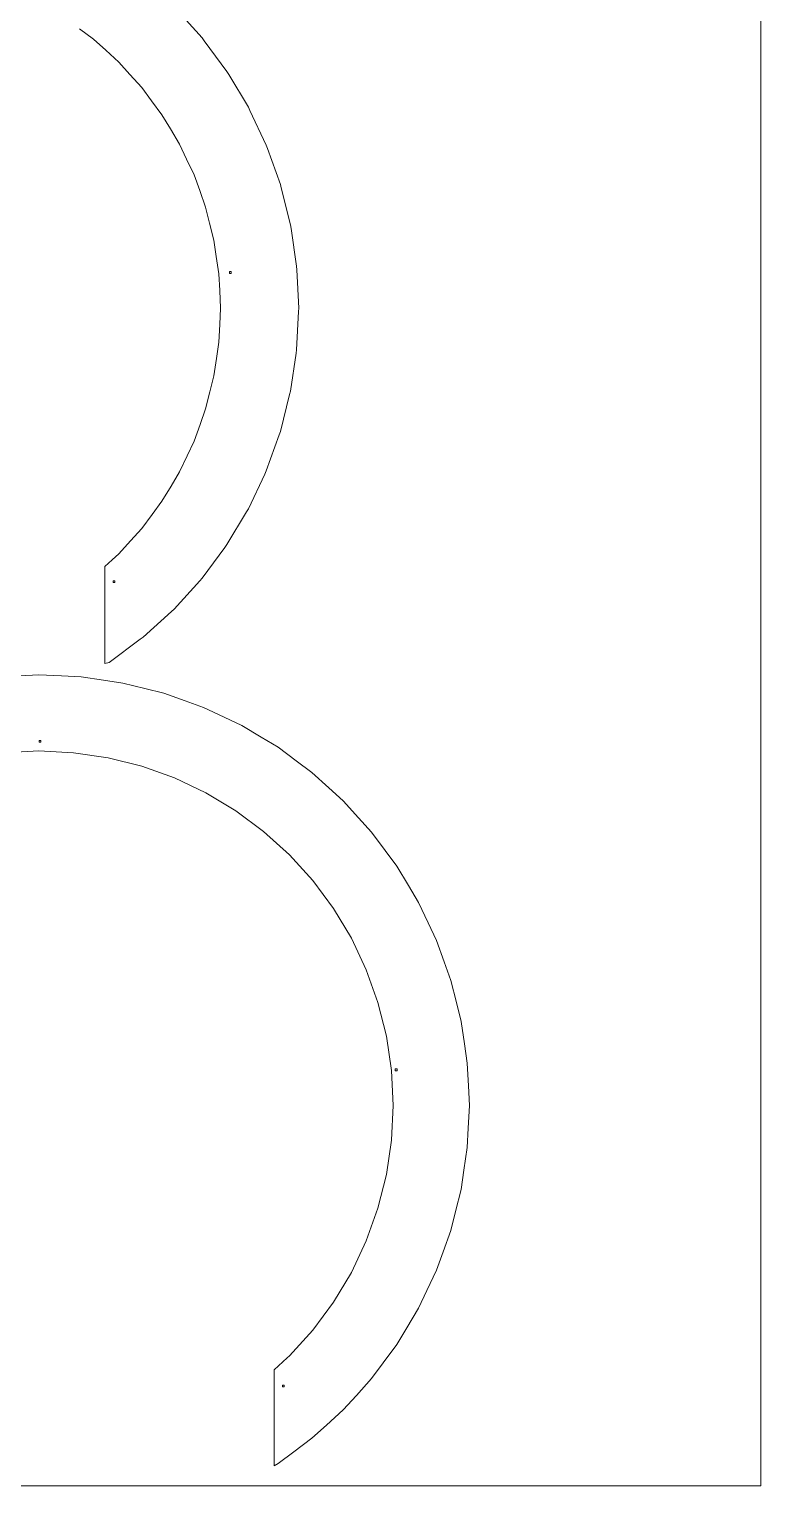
# Model space of a CAD drawing. Header units: centimetres. Extents: x -214 to 137, y -175 to 4.
# Drawn here: x -7.75 to 16.97, y -175.16 to -125.96 of the extents above; entities that cross this region are included whole.
import ezdxf

# ---------------------------------------------------------------- set-up
doc = ezdxf.new("R2010")
doc.units = ezdxf.units.CM
doc.header["$MEASUREMENT"] = 0
doc.layers.add('layer 1', color=7, linetype='Continuous')

msp = doc.modelspace()

# ---------------------------------------------------------------- linework, layer by layer
at = {"layer": 'layer 1', "color": 5, "lineweight": 9}
for points in [[(16.97057, -175.16373), (16.97057, -175.16373), (16.97057, -75.16373), (16.97057, -75.16373)], [(-1.90965, -126.25465), (-1.90965, -126.25465), (-2.77703, -125.29764), (-2.77703, -125.29764)], [(-6.05628, -125.94614), (-6.05628, -125.94614), (-5.57783, -126.30098), (-5.57783, -126.30098)], [(-5.57783, -126.30098), (-5.57783, -126.30098), (-5.16521, -126.67496), (-5.16521, -126.67496)], [(-1.83819, -126.351), (-1.83819, -126.351), (-1.90965, -126.25465), (-1.90965, -126.25465)], [(-1.06879, -127.38843), (-1.06879, -127.38843), (-1.83819, -126.351), (-1.83819, -126.351)], [(-5.16521, -126.67496), (-5.16521, -126.67496), (-4.72385, -127.07499), (-4.72385, -127.07499)], [(-4.72385, -127.07499), (-4.72385, -127.07499), (-4.34987, -127.48762), (-4.34987, -127.48762)], [(-1.00712, -127.49133), (-1.00712, -127.49133), (-1.06879, -127.38843), (-1.06879, -127.38843)], [(-4.34987, -127.48762), (-4.34987, -127.48762), (-3.94985, -127.92898), (-3.94985, -127.92898)], [(-3.94985, -127.92898), (-3.94985, -127.92898), (-3.61812, -128.37628), (-3.61812, -128.37628)], [(-0.34311, -128.59916), (-0.34311, -128.59916), (-1.00712, -127.49133), (-1.00712, -127.49133)], [(-3.61812, -128.37628), (-3.61812, -128.37628), (-3.26328, -128.85473), (-3.26328, -128.85473)], [(-3.26328, -128.85473), (-3.26328, -128.85473), (-2.97699, -129.33238), (-2.97699, -129.33238)], [(-0.29182, -128.70761), (-0.29182, -128.70761), (-0.34311, -128.59916), (-0.34311, -128.59916)], [(0.26041, -129.8752), (0.26041, -129.8752), (-0.29182, -128.70761), (-0.29182, -128.70761)], [(-2.97699, -129.33238), (-2.97699, -129.33238), (-2.67075, -129.84331), (-2.67075, -129.84331)], [(-2.67075, -129.84331), (-2.67075, -129.84331), (-2.43266, -130.34672), (-2.43266, -130.34672)], [(0.30082, -129.98815), (0.30082, -129.98815), (0.26041, -129.8752), (0.26041, -129.8752)], [(-2.43266, -130.34672), (-2.43266, -130.34672), (-2.17797, -130.8852), (-2.17797, -130.8852)], [(0.73594, -131.20425), (0.73594, -131.20425), (0.30082, -129.98815), (0.30082, -129.98815)], [(-2.17797, -130.8852), (-2.17797, -130.8852), (-1.99037, -131.40953), (-1.99037, -131.40953)], [(0.76509, -131.32061), (0.76509, -131.32061), (0.73594, -131.20425), (0.73594, -131.20425)], [(1.07892, -132.57351), (1.07892, -132.57351), (0.76509, -131.32061), (0.76509, -131.32061)], [(-1.99037, -131.40953), (-1.99037, -131.40953), (-1.7897, -131.97039), (-1.7897, -131.97039)], [(-1.7897, -131.97039), (-1.7897, -131.97039), (-1.65439, -132.51058), (-1.65439, -132.51058)], [(-1.65439, -132.51058), (-1.65439, -132.51058), (-1.50966, -133.0884), (-1.50966, -133.0884)], [(1.09652, -132.69217), (1.09652, -132.69217), (1.07892, -132.57351), (1.07892, -132.57351)], [(1.28603, -133.96979), (1.28603, -133.96979), (1.09652, -132.69217), (1.09652, -132.69217)], [(-1.50966, -133.0884), (-1.50966, -133.0884), (-1.42795, -133.63925), (-1.42795, -133.63925)], [(-1.42795, -133.63925), (-1.42795, -133.63925), (-1.34054, -134.22848), (-1.34054, -134.22848)], [(-1.34054, -134.22848), (-1.34054, -134.22848), (-1.31322, -134.78469), (-1.31322, -134.78469)], [(-0.92832, -134.15163), (-0.92832, -134.15163), (-0.98547, -134.15163), (-0.98547, -134.15163)], [(-0.98547, -134.15163), (-0.98547, -134.15163), (-0.98547, -134.20878), (-0.98547, -134.20878)], [(-0.98547, -134.20878), (-0.98547, -134.20878), (-0.92832, -134.20878), (-0.92832, -134.20878)], [(-0.92832, -134.20878), (-0.92832, -134.20878), (-0.92832, -134.15163), (-0.92832, -134.15163)], [(1.29191, -134.08961), (1.29191, -134.08961), (1.28603, -133.96979), (1.28603, -133.96979)], [(1.35528, -135.37964), (1.35528, -135.37964), (1.29191, -134.08961), (1.29191, -134.08961)], [(-1.31322, -134.78469), (-1.31322, -134.78469), (-1.284, -135.37964), (-1.284, -135.37964)], [(-1.284, -135.37964), (-1.284, -135.37964), (-1.31133, -135.93585), (-1.31133, -135.93585)], [(1.28602, -136.78951), (1.28602, -136.78951), (1.34939, -135.49946), (1.34939, -135.49946)], [(1.34939, -135.49946), (1.34939, -135.49946), (1.35528, -135.37964), (1.35528, -135.37964)], [(-1.31133, -135.93585), (-1.31133, -135.93585), (-1.34055, -136.5308), (-1.34055, -136.5308)], [(-1.34055, -136.5308), (-1.34055, -136.5308), (-1.42227, -137.08165), (-1.42227, -137.08165)], [(-1.42227, -137.08165), (-1.42227, -137.08165), (-1.50968, -137.67088), (-1.50968, -137.67088)], [(1.07889, -138.18578), (1.07889, -138.18578), (1.26841, -136.90817), (1.26841, -136.90817)], [(1.26841, -136.90817), (1.26841, -136.90817), (1.28602, -136.78951), (1.28602, -136.78951)], [(-1.50968, -137.67088), (-1.50968, -137.67088), (-1.64499, -138.21107), (-1.64499, -138.21107)], [(-1.64499, -138.21107), (-1.64499, -138.21107), (-1.78972, -138.78889), (-1.78972, -138.78889)], [(1.04974, -138.30215), (1.04974, -138.30215), (1.07889, -138.18578), (1.07889, -138.18578)], [(0.73591, -139.55504), (0.73591, -139.55504), (1.04974, -138.30215), (1.04974, -138.30215)], [(-1.78972, -138.78889), (-1.78972, -138.78889), (-1.97733, -139.31322), (-1.97733, -139.31322)], [(-1.97733, -139.31322), (-1.97733, -139.31322), (-2.17801, -139.87407), (-2.17801, -139.87407)], [(0.26037, -140.88409), (0.26037, -140.88409), (0.6955, -139.66799), (0.6955, -139.66799)], [(0.6955, -139.66799), (0.6955, -139.66799), (0.73591, -139.55504), (0.73591, -139.55504)], [(-2.17801, -139.87407), (-2.17801, -139.87407), (-2.41611, -140.37748), (-2.41611, -140.37748)], [(-2.41611, -140.37748), (-2.41611, -140.37748), (-2.67079, -140.91596), (-2.67079, -140.91596)], [(-2.67079, -140.91596), (-2.67079, -140.91596), (-2.95709, -141.39361), (-2.95709, -141.39361)], [(-0.34316, -142.16011), (-0.34316, -142.16011), (0.20908, -140.99253), (0.20908, -140.99253)], [(0.20908, -140.99253), (0.20908, -140.99253), (0.26037, -140.88409), (0.26037, -140.88409)], [(-2.95709, -141.39361), (-2.95709, -141.39361), (-3.26333, -141.90453), (-3.26333, -141.90453)], [(-3.26333, -141.90453), (-3.26333, -141.90453), (-3.59506, -142.35182), (-3.59506, -142.35182)], [(-0.40483, -142.26301), (-0.40483, -142.26301), (-0.34316, -142.16011), (-0.34316, -142.16011)], [(-3.59506, -142.35182), (-3.59506, -142.35182), (-3.9499, -142.83028), (-3.9499, -142.83028)], [(-1.06885, -143.37084), (-1.06885, -143.37084), (-0.40483, -142.26301), (-0.40483, -142.26301)], [(-3.9499, -142.83028), (-3.9499, -142.83028), (-4.32388, -143.2429), (-4.32388, -143.2429)], [(-4.32388, -143.2429), (-4.32388, -143.2429), (-4.72391, -143.68426), (-4.72391, -143.68426)], [(-1.90972, -144.50462), (-1.90972, -144.50462), (-1.14031, -143.4672), (-1.14031, -143.4672)], [(-1.14031, -143.4672), (-1.14031, -143.4672), (-1.06885, -143.37084), (-1.06885, -143.37084)], [(-5.19707, -144.1131), (-5.19707, -144.1131), (-5.19708, -144.42385), (-5.19708, -144.42385)], [(-4.95051, -143.88964), (-4.95051, -143.88964), (-5.19707, -144.1131), (-5.19707, -144.1131)], [(-4.72391, -143.68426), (-4.72391, -143.68426), (-4.95051, -143.88964), (-4.95051, -143.88964)], [(-5.19708, -144.42385), (-5.19708, -144.42385), (-5.19708, -144.61363), (-5.19708, -144.61363)], [(-5.19708, -144.61363), (-5.19708, -144.61363), (-5.19707, -145.98541), (-5.19707, -145.98541)], [(-4.85894, -144.59458), (-4.85894, -144.59458), (-4.91609, -144.59458), (-4.91609, -144.59458)], [(-4.91609, -144.59458), (-4.91609, -144.59458), (-4.91609, -144.65173), (-4.91609, -144.65173)], [(-4.91609, -144.65173), (-4.91609, -144.65173), (-4.85894, -144.65173), (-4.85894, -144.65173)], [(-4.85894, -144.65173), (-4.85894, -144.65173), (-4.85894, -144.59458), (-4.85894, -144.59458)], [(-2.85767, -145.55052), (-2.85767, -145.55052), (-1.99028, -144.5935), (-1.99028, -144.5935)], [(-1.99028, -144.5935), (-1.99028, -144.5935), (-1.90972, -144.50462), (-1.90972, -144.50462)], [(-3.90356, -146.49846), (-3.90356, -146.49846), (-2.94655, -145.63108), (-2.94655, -145.63108)], [(-2.94655, -145.63108), (-2.94655, -145.63108), (-2.85767, -145.55052), (-2.85767, -145.55052)], [(-5.19707, -145.98541), (-5.19707, -145.98541), (-5.19707, -147.21523), (-5.19707, -147.21523)], [(-5.05321, -147.34884), (-5.05321, -147.34884), (-3.99991, -146.56992), (-3.99991, -146.56992)], [(-3.99991, -146.56992), (-3.99991, -146.56992), (-3.90356, -146.49846), (-3.90356, -146.49846)], [(-5.19707, -147.21523), (-5.19707, -147.21523), (-5.19707, -147.38856), (-5.19707, -147.38856)], [(-5.19707, -147.38856), (-5.19707, -147.38856), (-5.05321, -147.34884), (-5.05321, -147.34884)], [(-7.42289, -147.76698), (-7.42289, -147.76698), (-8.08233, -147.79938), (-8.08233, -147.79938)], [(-6.65671, -147.80463), (-6.65671, -147.80463), (-7.42289, -147.76698), (-7.42289, -147.76698)], [(-5.99722, -147.83703), (-5.99722, -147.83703), (-6.65671, -147.80463), (-6.65671, -147.80463)], [(-5.23847, -147.94958), (-5.23847, -147.94958), (-5.99722, -147.83703), (-5.99722, -147.83703)], [(-4.58538, -148.04646), (-4.58538, -148.04646), (-5.23847, -147.94958), (-5.23847, -147.94958)], [(-3.84131, -148.23285), (-3.84131, -148.23285), (-4.58538, -148.04646), (-4.58538, -148.04646)], [(-3.20087, -148.39328), (-3.20087, -148.39328), (-3.84131, -148.23285), (-3.84131, -148.23285)], [(-2.47865, -148.6517), (-2.47865, -148.6517), (-3.20087, -148.39328), (-3.20087, -148.39328)], [(-1.85701, -148.87412), (-1.85701, -148.87412), (-2.47865, -148.6517), (-2.47865, -148.6517)], [(-1.1636, -149.20209), (-1.1636, -149.20209), (-1.85701, -148.87412), (-1.85701, -148.87412)], [(-0.56676, -149.48438), (-0.56676, -149.48438), (-1.1636, -149.20209), (-1.1636, -149.20209)], [(0.09116, -149.87873), (0.09116, -149.87873), (-0.56676, -149.48438), (-0.56676, -149.48438)], [(-7.35786, -149.98617), (-7.35786, -149.98617), (-7.41501, -149.98617), (-7.41501, -149.98617)], [(-7.41501, -149.98617), (-7.41501, -149.98617), (-7.41501, -150.04332), (-7.41501, -150.04332)], [(-7.41501, -150.04332), (-7.41501, -150.04332), (-7.35786, -150.04332), (-7.35786, -150.04332)], [(-7.35786, -150.04332), (-7.35786, -150.04332), (-7.35786, -149.98617), (-7.35786, -149.98617)], [(0.65746, -150.21816), (0.65746, -150.21816), (0.09116, -149.87873), (0.09116, -149.87873)], [(-8.59616, -150.39876), (-8.59616, -150.39876), (-7.42289, -150.34112), (-7.42289, -150.34112)], [(-7.42289, -150.34112), (-7.42289, -150.34112), (-6.24954, -150.39877), (-6.24954, -150.39877)], [(-6.24954, -150.39877), (-6.24954, -150.39877), (-5.08758, -150.57114), (-5.08758, -150.57114)], [(1.27357, -150.6751), (1.27357, -150.6751), (0.65746, -150.21816), (0.65746, -150.21816)], [(-5.08758, -150.57114), (-5.08758, -150.57114), (-3.94812, -150.85657), (-3.94812, -150.85657)], [(-3.94812, -150.85657), (-3.94812, -150.85657), (-2.8421, -151.25231), (-2.8421, -151.25231)], [(1.80388, -151.0684), (1.80388, -151.0684), (1.27357, -150.6751), (1.27357, -150.6751)], [(-2.8421, -151.25231), (-2.8421, -151.25231), (-1.78021, -151.75455), (-1.78021, -151.75455)], [(2.37222, -151.58353), (2.37222, -151.58353), (1.80388, -151.0684), (1.80388, -151.0684)], [(-1.78021, -151.75455), (-1.78021, -151.75455), (-0.77266, -152.35846), (-0.77266, -152.35846)], [(2.86142, -152.02692), (2.86142, -152.02692), (2.37222, -151.58353), (2.37222, -151.58353)], [(3.37654, -152.59527), (3.37654, -152.59527), (2.86142, -152.02692), (2.86142, -152.02692)], [(-0.77266, -152.35846), (-0.77266, -152.35846), (0.17085, -153.05822), (0.17085, -153.05822)], [(3.81993, -153.08448), (3.81993, -153.08448), (3.37654, -152.59527), (3.37654, -152.59527)], [(0.17085, -153.05822), (0.17085, -153.05822), (1.04122, -153.8471), (1.04122, -153.8471)], [(4.27686, -153.70059), (4.27686, -153.70059), (3.81993, -153.08448), (3.81993, -153.08448)], [(1.04122, -153.8471), (1.04122, -153.8471), (1.83009, -154.71748), (1.83009, -154.71748)], [(4.67016, -154.23089), (4.67016, -154.23089), (4.27686, -153.70059), (4.27686, -153.70059)], [(5.0645, -154.88882), (5.0645, -154.88882), (4.67016, -154.23089), (4.67016, -154.23089)], [(1.83009, -154.71748), (1.83009, -154.71748), (2.52984, -155.661), (2.52984, -155.661)], [(5.40392, -155.45512), (5.40392, -155.45512), (5.0645, -154.88882), (5.0645, -154.88882)], [(5.73188, -156.14853), (5.73188, -156.14853), (5.40392, -155.45512), (5.40392, -155.45512)], [(2.52984, -155.661), (2.52984, -155.661), (3.13373, -156.66855), (3.13373, -156.66855)], [(6.01417, -156.74538), (6.01417, -156.74538), (5.73188, -156.14853), (5.73188, -156.14853)], [(3.13373, -156.66855), (3.13373, -156.66855), (3.63597, -157.73045), (3.63597, -157.73045)], [(6.27257, -157.4676), (6.27257, -157.4676), (6.01417, -156.74538), (6.01417, -156.74538)], [(3.63597, -157.73045), (3.63597, -157.73045), (4.0317, -158.83646), (4.0317, -158.83646)], [(6.495, -158.08924), (6.495, -158.08924), (6.27257, -157.4676), (6.27257, -157.4676)], [(6.68138, -158.83331), (6.68138, -158.83331), (6.495, -158.08924), (6.495, -158.08924)], [(4.0317, -158.83646), (4.0317, -158.83646), (4.31712, -159.97594), (4.31712, -159.97594)], [(6.8418, -159.47376), (6.8418, -159.47376), (6.68138, -158.83331), (6.68138, -158.83331)], [(6.95434, -160.23251), (6.95434, -160.23251), (6.8418, -159.47376), (6.8418, -159.47376)], [(4.31712, -159.97594), (4.31712, -159.97594), (4.48948, -161.1379), (4.48948, -161.1379)], [(7.05121, -160.8856), (7.05121, -160.8856), (6.95434, -160.23251), (6.95434, -160.23251)], [(7.08885, -161.65174), (7.08885, -161.65174), (7.05121, -160.8856), (7.05121, -160.8856)], [(4.48948, -161.1379), (4.48948, -161.1379), (4.54711, -162.31117), (4.54711, -162.31117)], [(4.67733, -161.08316), (4.67733, -161.08316), (4.62018, -161.08316), (4.62018, -161.08316)], [(4.62018, -161.08316), (4.62018, -161.08316), (4.62018, -161.14031), (4.62018, -161.14031)], [(4.62018, -161.14031), (4.62018, -161.14031), (4.67733, -161.14031), (4.67733, -161.14031)], [(4.67733, -161.14031), (4.67733, -161.14031), (4.67733, -161.08316), (4.67733, -161.08316)], [(7.12124, -162.31117), (7.12124, -162.31117), (7.08885, -161.65174), (7.08885, -161.65174)], [(4.54711, -162.31117), (4.54711, -162.31117), (4.48947, -163.48443), (4.48947, -163.48443)], [(7.0836, -163.0773), (7.0836, -163.0773), (7.12124, -162.31117), (7.12124, -162.31117)], [(7.0512, -163.73675), (7.0512, -163.73675), (7.0836, -163.0773), (7.0836, -163.0773)], [(4.48947, -163.48443), (4.48947, -163.48443), (4.3171, -164.64639), (4.3171, -164.64639)], [(6.93865, -164.4955), (6.93865, -164.4955), (7.0512, -163.73675), (7.0512, -163.73675)], [(4.3171, -164.64639), (4.3171, -164.64639), (4.03167, -165.78586), (4.03167, -165.78586)], [(6.84177, -165.14858), (6.84177, -165.14858), (6.93865, -164.4955), (6.93865, -164.4955)], [(6.65539, -165.89265), (6.65539, -165.89265), (6.84177, -165.14858), (6.84177, -165.14858)], [(4.03167, -165.78586), (4.03167, -165.78586), (3.63594, -166.89188), (3.63594, -166.89188)], [(6.49497, -166.5331), (6.49497, -166.5331), (6.65539, -165.89265), (6.65539, -165.89265)], [(6.23655, -167.25532), (6.23655, -167.25532), (6.49497, -166.5331), (6.49497, -166.5331)], [(3.63594, -166.89188), (3.63594, -166.89188), (3.13369, -167.95377), (3.13369, -167.95377)], [(6.01412, -167.87696), (6.01412, -167.87696), (6.23655, -167.25532), (6.23655, -167.25532)], [(3.13369, -167.95377), (3.13369, -167.95377), (2.52979, -168.96132), (2.52979, -168.96132)], [(5.68616, -168.57037), (5.68616, -168.57037), (6.01412, -167.87696), (6.01412, -167.87696)], [(5.40387, -169.16721), (5.40387, -169.16721), (5.68616, -168.57037), (5.68616, -168.57037)], [(2.52979, -168.96132), (2.52979, -168.96132), (1.83003, -169.90483), (1.83003, -169.90483)], [(5.00953, -169.82514), (5.00953, -169.82514), (5.40387, -169.16721), (5.40387, -169.16721)], [(1.83003, -169.90483), (1.83003, -169.90483), (1.04116, -170.77521), (1.04116, -170.77521)], [(4.6701, -170.39144), (4.6701, -170.39144), (5.00953, -169.82514), (5.00953, -169.82514)], [(4.21316, -171.00754), (4.21316, -171.00754), (4.6701, -170.39144), (4.6701, -170.39144)], [(0.96818, -170.84136), (0.96818, -170.84136), (0.52141, -171.24629), (0.52141, -171.24629)], [(1.04116, -170.77521), (1.04116, -170.77521), (0.96818, -170.84136), (0.96818, -170.84136)], [(3.81986, -171.53784), (3.81986, -171.53784), (4.21316, -171.00754), (4.21316, -171.00754)], [(0.52141, -171.24629), (0.52141, -171.24629), (0.5214, -171.31092), (0.5214, -171.31092)], [(0.5214, -171.31092), (0.5214, -171.31092), (0.5214, -171.54516), (0.5214, -171.54516)], [(0.5214, -171.54516), (0.5214, -171.54516), (0.5214, -171.87385), (0.5214, -171.87385)], [(3.30473, -172.10619), (3.30473, -172.10619), (3.81986, -171.53784), (3.81986, -171.53784)], [(0.5214, -171.87385), (0.5214, -171.87385), (0.5214, -174.14676), (0.5214, -174.14676)], [(0.86955, -171.76139), (0.86955, -171.76139), (0.8124, -171.76139), (0.8124, -171.76139)], [(0.8124, -171.76139), (0.8124, -171.76139), (0.8124, -171.81854), (0.8124, -171.81854)], [(0.8124, -171.81854), (0.8124, -171.81854), (0.86955, -171.81854), (0.86955, -171.81854)], [(0.86955, -171.81854), (0.86955, -171.81854), (0.86955, -171.76139), (0.86955, -171.76139)], [(2.86135, -172.5954), (2.86135, -172.5954), (3.30473, -172.10619), (3.30473, -172.10619)], [(2.29299, -173.11052), (2.29299, -173.11052), (2.86135, -172.5954), (2.86135, -172.5954)], [(1.80379, -173.55391), (1.80379, -173.55391), (2.29299, -173.11052), (2.29299, -173.11052)], [(1.18769, -174.01084), (1.18769, -174.01084), (1.80379, -173.55391), (1.80379, -173.55391)], [(0.5214, -174.14676), (0.5214, -174.14676), (0.5214, -174.48564), (0.5214, -174.48564)], [(0.65738, -174.40414), (0.65738, -174.40414), (1.18769, -174.01084), (1.18769, -174.01084)], [(0.5214, -174.48564), (0.5214, -174.48564), (0.65738, -174.40414), (0.65738, -174.40414)], [(-83.02943, -175.16373), (-83.02943, -175.16373), (16.97057, -175.16373), (16.97057, -175.16373)]]:
    msp.add_open_spline(points, degree=3, dxfattribs=at)

doc.saveas('drawing.dxf')
